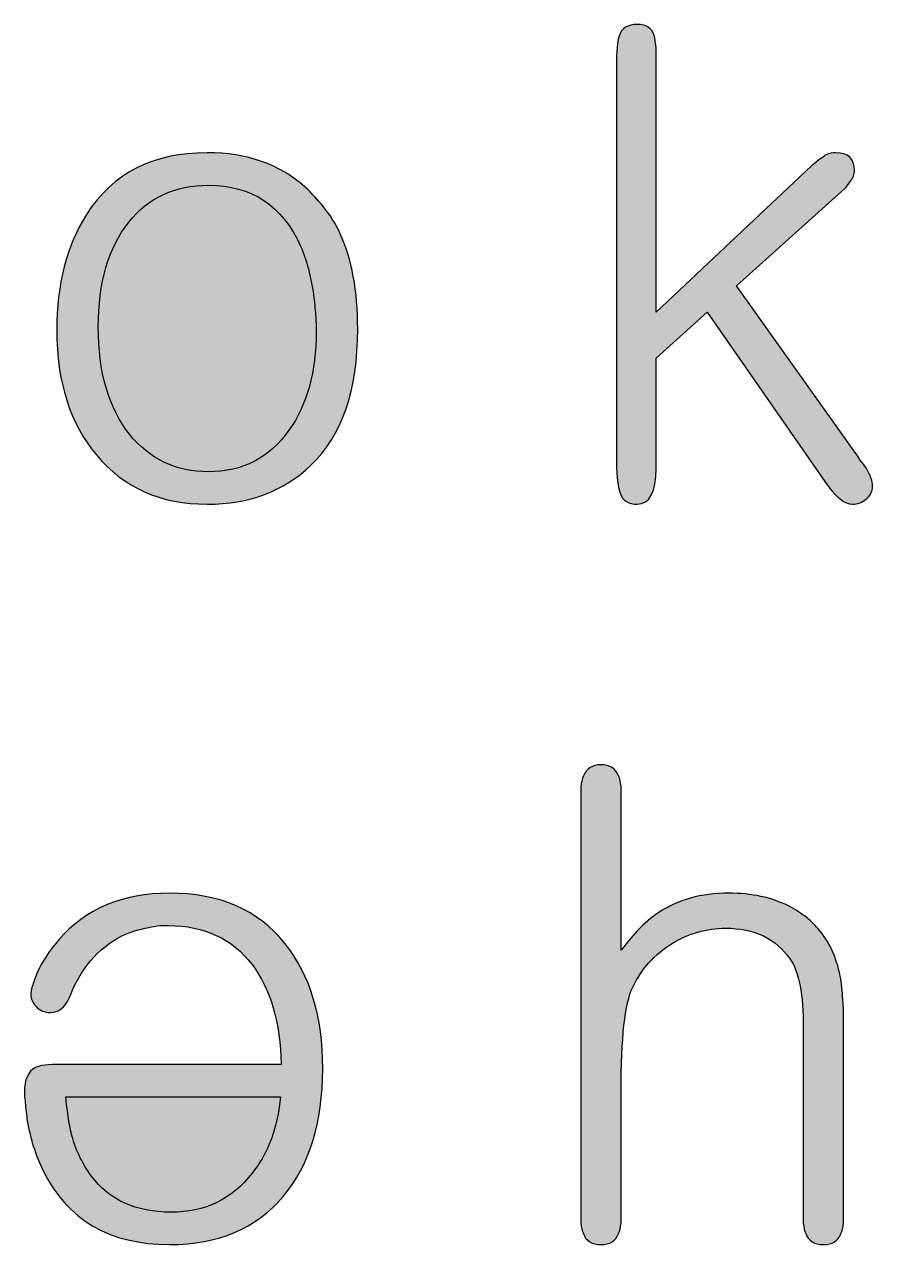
# Model space of a CAD drawing. Header units: centimetres. Extents: x -18.6 to 18.8, y -13 to 11.8.
# Drawn here: x -14.224 to -13.769, y -11.728 to -11.075 of the extents above; entities that cross this region are included whole.
import ezdxf

# ---------------------------------------------------------------- set-up
doc = ezdxf.new("R2010")
doc.units = ezdxf.units.CM
doc.header["$MEASUREMENT"] = 0
doc.layers.add('Layer 1', color=7, linetype='Continuous')

msp = doc.modelspace()

# ---------------------------------------------------------------- hatches: boundary and pattern name
at = {"layer": 'Layer 1', "true_color": 0x373435}
h = msp.add_hatch(color=250, dxfattribs=at)
edge = h.paths.add_edge_path()
edge.add_spline(control_points=[(-13.88502, -11.25345), (-13.88502, -11.25345), (-13.88502, -11.31248), (-13.88502, -11.31248), (-13.88502, -11.32522), (-13.8884, -11.33158), (-13.89511, -11.33158), (-13.89975, -11.33158), (-13.90276, -11.32974), (-13.90415, -11.32603), (-13.90507, -11.32395), (-13.90577, -11.31932), (-13.90623, -11.31214), (-13.90623, -11.31214), (-13.90623, -11.09717), (-13.90623, -11.09717), (-13.90623, -11.08883), (-13.90577, -11.08339), (-13.90485, -11.08084), (-13.90346, -11.07667), (-13.90022, -11.07459), (-13.89511, -11.07459), (-13.89024, -11.07459), (-13.88724, -11.07656), (-13.88608, -11.08049), (-13.88561, -11.08212), (-13.88527, -11.0842), (-13.88502, -11.08675), (-13.88502, -11.08675), (-13.88502, -11.22879), (-13.88502, -11.22879), (-13.88502, -11.22879), (-13.80163, -11.1503), (-13.80163, -11.1503), (-13.80116, -11.15007), (-13.79989, -11.14903), (-13.79781, -11.14717), (-13.79781, -11.14717), (-13.79536, -11.14544), (-13.79536, -11.14544), (-13.79467, -11.14498), (-13.7942, -11.14462), (-13.79397, -11.1444), (-13.79212, -11.1437), (-13.79039, -11.14335), (-13.78876, -11.14335), (-13.78204, -11.14335), (-13.77869, -11.14659), (-13.77869, -11.15308), (-13.77869, -11.15493), (-13.77938, -11.15678), (-13.78077, -11.15864), (-13.78077, -11.15864), (-13.78251, -11.16106), (-13.78251, -11.16106), (-13.78251, -11.16106), (-13.78321, -11.16177), (-13.78321, -11.16177), (-13.78321, -11.16177), (-13.78391, -11.16246), (-13.78391, -11.16246), (-13.78391, -11.16246), (-13.84195, -11.21455), (-13.84195, -11.21455), (-13.84195, -11.21455), (-13.77799, -11.3045), (-13.77799, -11.3045), (-13.77799, -11.3045), (-13.77695, -11.30589), (-13.77695, -11.30589), (-13.77695, -11.30589), (-13.77556, -11.30797), (-13.77556, -11.30797), (-13.7744, -11.3096), (-13.77336, -11.31098), (-13.77243, -11.31214), (-13.77012, -11.31608), (-13.76896, -11.31932), (-13.76896, -11.32187), (-13.76896, -11.32487), (-13.77024, -11.32731), (-13.77278, -11.32916), (-13.77487, -11.33078), (-13.77718, -11.33158), (-13.77972, -11.33158), (-13.78391, -11.33158), (-13.78842, -11.32811), (-13.79328, -11.32117), (-13.79328, -11.32117), (-13.85758, -11.22879), (-13.85758, -11.22879), (-13.85758, -11.22879), (-13.88502, -11.25345), (-13.88502, -11.25345)], knot_values=[0, 0, 0, 0, 0.032258, 0.032258, 0.032258, 0.064516, 0.064516, 0.064516, 0.096774, 0.096774, 0.096774, 0.129032, 0.129032, 0.129032, 0.16129, 0.16129, 0.16129, 0.193548, 0.193548, 0.193548, 0.225806, 0.225806, 0.225806, 0.258065, 0.258065, 0.258065, 0.290323, 0.290323, 0.290323, 0.322581, 0.322581, 0.322581, 0.354839, 0.354839, 0.354839, 0.387097, 0.387097, 0.387097, 0.419355, 0.419355, 0.419355, 0.451613, 0.451613, 0.451613, 0.483871, 0.483871, 0.483871, 0.516129, 0.516129, 0.516129, 0.548387, 0.548387, 0.548387, 0.580645, 0.580645, 0.580645, 0.612903, 0.612903, 0.612903, 0.645161, 0.645161, 0.645161, 0.677419, 0.677419, 0.677419, 0.709677, 0.709677, 0.709677, 0.741935, 0.741935, 0.741935, 0.774194, 0.774194, 0.774194, 0.806452, 0.806452, 0.806452, 0.83871, 0.83871, 0.83871, 0.870968, 0.870968, 0.870968, 0.903226, 0.903226, 0.903226, 0.935484, 0.935484, 0.935484, 0.967742, 0.967742, 0.967742, 1, 1, 1, 1], degree=3, periodic=1)
h = msp.add_hatch(color=250, dxfattribs=at)
edge = h.paths.add_edge_path()
edge.add_spline(control_points=[(-14.04489, -11.23782), (-14.04489, -11.27047), (-14.05324, -11.29477), (-14.06993, -11.31075), (-14.08452, -11.32464), (-14.10305, -11.33158), (-14.12553, -11.33158), (-14.15056, -11.33158), (-14.17036, -11.32279), (-14.18496, -11.30519), (-14.19909, -11.28829), (-14.20616, -11.26606), (-14.20616, -11.23851), (-14.20616, -11.21374), (-14.20083, -11.19301), (-14.19017, -11.17635), (-14.17626, -11.15435), (-14.15472, -11.14335), (-14.12553, -11.14335), (-14.10422, -11.14335), (-14.08672, -11.14949), (-14.07304, -11.16177), (-14.06935, -11.16524), (-14.06622, -11.16859), (-14.06367, -11.17183), (-14.05996, -11.17623), (-14.05683, -11.18121), (-14.05429, -11.18677), (-14.04803, -11.20019), (-14.04489, -11.21721), (-14.04489, -11.23782)], knot_values=[0, 0, 0, 0, 0.1, 0.1, 0.1, 0.2, 0.2, 0.2, 0.3, 0.3, 0.3, 0.4, 0.4, 0.4, 0.5, 0.5, 0.5, 0.6, 0.6, 0.6, 0.7, 0.7, 0.7, 0.8, 0.8, 0.8, 0.9, 0.9, 0.9, 1, 1, 1, 1], degree=3, periodic=1)
h = msp.add_hatch(color=250, dxfattribs=at)
edge = h.paths.add_edge_path()
edge.add_spline(control_points=[(-14.06714, -11.23887), (-14.06714, -11.23608), (-14.06725, -11.2333), (-14.06749, -11.23053), (-14.06772, -11.22682), (-14.06807, -11.22311), (-14.06853, -11.21941), (-14.06993, -11.20969), (-14.07224, -11.20101), (-14.07549, -11.19337), (-14.08521, -11.1716), (-14.10166, -11.16072), (-14.12484, -11.16072), (-14.14267, -11.16072), (-14.15693, -11.16732), (-14.16758, -11.18051), (-14.17848, -11.19417), (-14.18392, -11.21293), (-14.18392, -11.23677), (-14.18392, -11.26085), (-14.17836, -11.27995), (-14.16723, -11.29408), (-14.15635, -11.30751), (-14.14221, -11.31422), (-14.12484, -11.31422), (-14.10654, -11.31422), (-14.09217, -11.30682), (-14.08174, -11.292), (-14.07201, -11.27834), (-14.06714, -11.26063), (-14.06714, -11.23887)], knot_values=[0, 0, 0, 0, 0.1, 0.1, 0.1, 0.2, 0.2, 0.2, 0.3, 0.3, 0.3, 0.4, 0.4, 0.4, 0.5, 0.5, 0.5, 0.6, 0.6, 0.6, 0.7, 0.7, 0.7, 0.8, 0.8, 0.8, 0.9, 0.9, 0.9, 1, 1, 1, 1], degree=3, periodic=1)
h = msp.add_hatch(color=250, dxfattribs=at)
edge = h.paths.add_edge_path()
edge.add_spline(control_points=[(-13.78458, -11.71674), (-13.78481, -11.71906), (-13.78527, -11.7209), (-13.78597, -11.7223), (-13.78735, -11.72624), (-13.79048, -11.7282), (-13.79534, -11.7282), (-13.80022, -11.7282), (-13.80333, -11.72624), (-13.80473, -11.7223), (-13.80543, -11.7209), (-13.80588, -11.71906), (-13.80612, -11.71674), (-13.80612, -11.71674), (-13.80612, -11.6122), (-13.80612, -11.6122), (-13.80612, -11.59438), (-13.80843, -11.5821), (-13.81307, -11.57539), (-13.82071, -11.56428), (-13.8323, -11.55872), (-13.84783, -11.55872), (-13.85802, -11.55872), (-13.86763, -11.56149), (-13.87667, -11.56706), (-13.88594, -11.57284), (-13.89289, -11.5806), (-13.89752, -11.59033), (-13.90169, -11.59912), (-13.90378, -11.61764), (-13.90378, -11.64589), (-13.90378, -11.64589), (-13.90378, -11.71674), (-13.90378, -11.71674), (-13.90401, -11.71906), (-13.90447, -11.7209), (-13.90516, -11.7223), (-13.90655, -11.72624), (-13.90968, -11.7282), (-13.91456, -11.7282), (-13.91942, -11.7282), (-13.92254, -11.72624), (-13.92393, -11.7223), (-13.92463, -11.7209), (-13.92509, -11.71906), (-13.92532, -11.71674), (-13.92532, -11.71674), (-13.92532, -11.48301), (-13.92532, -11.48301), (-13.92509, -11.4807), (-13.92463, -11.47873), (-13.92393, -11.4771), (-13.92232, -11.47317), (-13.91919, -11.4712), (-13.91456, -11.4712), (-13.90968, -11.4712), (-13.90655, -11.47317), (-13.90516, -11.4771), (-13.90447, -11.47849), (-13.90401, -11.48034), (-13.90378, -11.48266), (-13.90378, -11.48266), (-13.90378, -11.57052), (-13.90378, -11.57052), (-13.90378, -11.57052), (-13.8996, -11.56532), (-13.8996, -11.56532), (-13.8996, -11.56532), (-13.89509, -11.56011), (-13.89509, -11.56011), (-13.89138, -11.55617), (-13.88756, -11.55293), (-13.88361, -11.55038), (-13.87343, -11.54344), (-13.86092, -11.53996), (-13.84609, -11.53996), (-13.8338, -11.53996), (-13.82303, -11.54228), (-13.81376, -11.54691), (-13.81028, -11.54876), (-13.80704, -11.55085), (-13.80404, -11.55317), (-13.80195, -11.55502), (-13.79998, -11.55699), (-13.79812, -11.55907), (-13.79234, -11.56555), (-13.7884, -11.574), (-13.78631, -11.58442), (-13.78561, -11.58836), (-13.78516, -11.59252), (-13.78492, -11.59693), (-13.78492, -11.59693), (-13.78458, -11.60214), (-13.78458, -11.60214), (-13.78458, -11.60214), (-13.78458, -11.71674), (-13.78458, -11.71674)], knot_values=[0, 0, 0, 0, 0.03125, 0.03125, 0.03125, 0.0625, 0.0625, 0.0625, 0.09375, 0.09375, 0.09375, 0.125, 0.125, 0.125, 0.15625, 0.15625, 0.15625, 0.1875, 0.1875, 0.1875, 0.21875, 0.21875, 0.21875, 0.25, 0.25, 0.25, 0.28125, 0.28125, 0.28125, 0.3125, 0.3125, 0.3125, 0.34375, 0.34375, 0.34375, 0.375, 0.375, 0.375, 0.40625, 0.40625, 0.40625, 0.4375, 0.4375, 0.4375, 0.46875, 0.46875, 0.46875, 0.5, 0.5, 0.5, 0.53125, 0.53125, 0.53125, 0.5625, 0.5625, 0.5625, 0.59375, 0.59375, 0.59375, 0.625, 0.625, 0.625, 0.65625, 0.65625, 0.65625, 0.6875, 0.6875, 0.6875, 0.71875, 0.71875, 0.71875, 0.75, 0.75, 0.75, 0.78125, 0.78125, 0.78125, 0.8125, 0.8125, 0.8125, 0.84375, 0.84375, 0.84375, 0.875, 0.875, 0.875, 0.90625, 0.90625, 0.90625, 0.9375, 0.9375, 0.9375, 0.96875, 0.96875, 0.96875, 1, 1, 1, 1], degree=3, periodic=1)
h = msp.add_hatch(color=250, dxfattribs=at)
edge = h.paths.add_edge_path()
edge.add_spline(control_points=[(-14.08588, -11.63165), (-14.08635, -11.60919), (-14.09157, -11.59136), (-14.10152, -11.57817), (-14.11218, -11.56428), (-14.12713, -11.55733), (-14.14636, -11.55733), (-14.14636, -11.55733), (-14.15088, -11.55733), (-14.15088, -11.55733), (-14.15297, -11.55756), (-14.15493, -11.55791), (-14.15678, -11.55838), (-14.16212, -11.5593), (-14.16698, -11.5608), (-14.17138, -11.56289), (-14.18412, -11.56936), (-14.19351, -11.58049), (-14.19953, -11.59623), (-14.20184, -11.60132), (-14.20521, -11.60386), (-14.20961, -11.60386), (-14.21262, -11.60386), (-14.21517, -11.60283), (-14.21725, -11.60075), (-14.21911, -11.59866), (-14.22003, -11.59646), (-14.22003, -11.59414), (-14.22003, -11.59322), (-14.2198, -11.59183), (-14.21934, -11.58998), (-14.21864, -11.58789), (-14.21783, -11.58557), (-14.21691, -11.58303), (-14.2139, -11.57654), (-14.20996, -11.57052), (-14.20508, -11.56497), (-14.19072, -11.5483), (-14.17092, -11.53996), (-14.14566, -11.53996), (-14.11879, -11.53996), (-14.09817, -11.54899), (-14.0838, -11.56706), (-14.07036, -11.58372), (-14.06365, -11.60607), (-14.06365, -11.63409), (-14.06365, -11.6628), (-14.07071, -11.68559), (-14.08484, -11.7025), (-14.09944, -11.71964), (-14.11972, -11.7282), (-14.14566, -11.7282), (-14.17788, -11.7282), (-14.20045, -11.715), (-14.21343, -11.68861), (-14.21761, -11.68027), (-14.22051, -11.67101), (-14.22213, -11.66082), (-14.22259, -11.65735), (-14.22294, -11.65411), (-14.22317, -11.6511), (-14.22339, -11.64994), (-14.22352, -11.6489), (-14.22352, -11.64798), (-14.22352, -11.64798), (-14.22352, -11.64659), (-14.22352, -11.64659), (-14.22352, -11.63987), (-14.22155, -11.63548), (-14.21761, -11.63338), (-14.21529, -11.63223), (-14.21066, -11.63165), (-14.2037, -11.63165), (-14.2037, -11.63165), (-14.08588, -11.63165), (-14.08588, -11.63165)], knot_values=[0, 0, 0, 0, 0.04, 0.04, 0.04, 0.08, 0.08, 0.08, 0.12, 0.12, 0.12, 0.16, 0.16, 0.16, 0.2, 0.2, 0.2, 0.24, 0.24, 0.24, 0.28, 0.28, 0.28, 0.32, 0.32, 0.32, 0.36, 0.36, 0.36, 0.4, 0.4, 0.4, 0.44, 0.44, 0.44, 0.48, 0.48, 0.48, 0.52, 0.52, 0.52, 0.56, 0.56, 0.56, 0.6, 0.6, 0.6, 0.64, 0.64, 0.64, 0.68, 0.68, 0.68, 0.72, 0.72, 0.72, 0.76, 0.76, 0.76, 0.8, 0.8, 0.8, 0.84, 0.84, 0.84, 0.88, 0.88, 0.88, 0.92, 0.92, 0.92, 0.96, 0.96, 0.96, 1, 1, 1, 1], degree=3, periodic=1)
h = msp.add_hatch(color=250, dxfattribs=at)
edge = h.paths.add_edge_path()
edge.add_spline(control_points=[(-14.20127, -11.64901), (-14.20127, -11.64901), (-14.20092, -11.65319), (-14.20092, -11.65319), (-14.20092, -11.65319), (-14.20023, -11.65804), (-14.20023, -11.65804), (-14.19976, -11.66175), (-14.19918, -11.66511), (-14.19849, -11.66812), (-14.1964, -11.67669), (-14.19282, -11.68444), (-14.18771, -11.69138), (-14.17799, -11.70435), (-14.16374, -11.71083), (-14.14496, -11.71083), (-14.12666, -11.71083), (-14.11218, -11.70389), (-14.10152, -11.69), (-14.0962, -11.68328), (-14.09238, -11.67599), (-14.09006, -11.66812), (-14.08843, -11.66325), (-14.08716, -11.65688), (-14.08623, -11.64901), (-14.08623, -11.64901), (-14.20127, -11.64901), (-14.20127, -11.64901)], knot_values=[0, 0, 0, 0, 0.111111, 0.111111, 0.111111, 0.222222, 0.222222, 0.222222, 0.333333, 0.333333, 0.333333, 0.444444, 0.444444, 0.444444, 0.555556, 0.555556, 0.555556, 0.666667, 0.666667, 0.666667, 0.777778, 0.777778, 0.777778, 0.888889, 0.888889, 0.888889, 1, 1, 1, 1], degree=3, periodic=1)

# ---------------------------------------------------------------- linework, layer by layer
at = {"layer": 'Layer 1', "color": 250}
for points, knots in [([(-13.88502, -11.25345), (-13.88502, -11.25345), (-13.88502, -11.31248), (-13.88502, -11.31248), (-13.88502, -11.32522), (-13.8884, -11.33158), (-13.89511, -11.33158), (-13.89975, -11.33158), (-13.90276, -11.32974), (-13.90415, -11.32603), (-13.90507, -11.32395), (-13.90577, -11.31932), (-13.90623, -11.31214), (-13.90623, -11.31214), (-13.90623, -11.09717), (-13.90623, -11.09717), (-13.90623, -11.08883), (-13.90577, -11.08339), (-13.90485, -11.08084), (-13.90346, -11.07667), (-13.90022, -11.07459), (-13.89511, -11.07459), (-13.89024, -11.07459), (-13.88724, -11.07656), (-13.88608, -11.08049), (-13.88561, -11.08212), (-13.88527, -11.0842), (-13.88502, -11.08675), (-13.88502, -11.08675), (-13.88502, -11.22879), (-13.88502, -11.22879), (-13.88502, -11.22879), (-13.80163, -11.1503), (-13.80163, -11.1503), (-13.80116, -11.15007), (-13.79989, -11.14903), (-13.79781, -11.14717), (-13.79781, -11.14717), (-13.79536, -11.14544), (-13.79536, -11.14544), (-13.79467, -11.14498), (-13.7942, -11.14462), (-13.79397, -11.1444), (-13.79212, -11.1437), (-13.79039, -11.14335), (-13.78876, -11.14335), (-13.78204, -11.14335), (-13.77869, -11.14659), (-13.77869, -11.15308), (-13.77869, -11.15493), (-13.77938, -11.15678), (-13.78077, -11.15864), (-13.78077, -11.15864), (-13.78251, -11.16106), (-13.78251, -11.16106), (-13.78251, -11.16106), (-13.78321, -11.16177), (-13.78321, -11.16177), (-13.78321, -11.16177), (-13.78391, -11.16246), (-13.78391, -11.16246), (-13.78391, -11.16246), (-13.84195, -11.21455), (-13.84195, -11.21455), (-13.84195, -11.21455), (-13.77799, -11.3045), (-13.77799, -11.3045), (-13.77799, -11.3045), (-13.77695, -11.30589), (-13.77695, -11.30589), (-13.77695, -11.30589), (-13.77556, -11.30797), (-13.77556, -11.30797), (-13.7744, -11.3096), (-13.77336, -11.31098), (-13.77243, -11.31214), (-13.77012, -11.31608), (-13.76896, -11.31932), (-13.76896, -11.32187), (-13.76896, -11.32487), (-13.77024, -11.32731), (-13.77278, -11.32916), (-13.77487, -11.33078), (-13.77718, -11.33158), (-13.77972, -11.33158), (-13.78391, -11.33158), (-13.78842, -11.32811), (-13.79328, -11.32117), (-13.79328, -11.32117), (-13.85758, -11.22879), (-13.85758, -11.22879), (-13.85758, -11.22879), (-13.88502, -11.25345), (-13.88502, -11.25345)], [0, 0, 0, 0, 0.032258, 0.032258, 0.032258, 0.064516, 0.064516, 0.064516, 0.096774, 0.096774, 0.096774, 0.129032, 0.129032, 0.129032, 0.16129, 0.16129, 0.16129, 0.193548, 0.193548, 0.193548, 0.225806, 0.225806, 0.225806, 0.258065, 0.258065, 0.258065, 0.290323, 0.290323, 0.290323, 0.322581, 0.322581, 0.322581, 0.354839, 0.354839, 0.354839, 0.387097, 0.387097, 0.387097, 0.419355, 0.419355, 0.419355, 0.451613, 0.451613, 0.451613, 0.483871, 0.483871, 0.483871, 0.516129, 0.516129, 0.516129, 0.548387, 0.548387, 0.548387, 0.580645, 0.580645, 0.580645, 0.612903, 0.612903, 0.612903, 0.645161, 0.645161, 0.645161, 0.677419, 0.677419, 0.677419, 0.709677, 0.709677, 0.709677, 0.741935, 0.741935, 0.741935, 0.774194, 0.774194, 0.774194, 0.806452, 0.806452, 0.806452, 0.83871, 0.83871, 0.83871, 0.870968, 0.870968, 0.870968, 0.903226, 0.903226, 0.903226, 0.935484, 0.935484, 0.935484, 0.967742, 0.967742, 0.967742, 1, 1, 1, 1]), ([(-14.04489, -11.23782), (-14.04489, -11.27047), (-14.05324, -11.29477), (-14.06993, -11.31075), (-14.08452, -11.32464), (-14.10305, -11.33158), (-14.12553, -11.33158), (-14.15056, -11.33158), (-14.17036, -11.32279), (-14.18496, -11.30519), (-14.19909, -11.28829), (-14.20616, -11.26606), (-14.20616, -11.23851), (-14.20616, -11.21374), (-14.20083, -11.19301), (-14.19017, -11.17635), (-14.17626, -11.15435), (-14.15472, -11.14335), (-14.12553, -11.14335), (-14.10422, -11.14335), (-14.08672, -11.14949), (-14.07304, -11.16177), (-14.06935, -11.16524), (-14.06622, -11.16859), (-14.06367, -11.17183), (-14.05996, -11.17623), (-14.05683, -11.18121), (-14.05429, -11.18677), (-14.04803, -11.20019), (-14.04489, -11.21721), (-14.04489, -11.23782)], [0, 0, 0, 0, 0.1, 0.1, 0.1, 0.2, 0.2, 0.2, 0.3, 0.3, 0.3, 0.4, 0.4, 0.4, 0.5, 0.5, 0.5, 0.6, 0.6, 0.6, 0.7, 0.7, 0.7, 0.8, 0.8, 0.8, 0.9, 0.9, 0.9, 1, 1, 1, 1]), ([(-14.06714, -11.23887), (-14.06714, -11.23608), (-14.06725, -11.2333), (-14.06749, -11.23053), (-14.06772, -11.22682), (-14.06807, -11.22311), (-14.06853, -11.21941), (-14.06993, -11.20969), (-14.07224, -11.20101), (-14.07549, -11.19337), (-14.08521, -11.1716), (-14.10166, -11.16072), (-14.12484, -11.16072), (-14.14267, -11.16072), (-14.15693, -11.16732), (-14.16758, -11.18051), (-14.17848, -11.19417), (-14.18392, -11.21293), (-14.18392, -11.23677), (-14.18392, -11.26085), (-14.17836, -11.27995), (-14.16723, -11.29408), (-14.15635, -11.30751), (-14.14221, -11.31422), (-14.12484, -11.31422), (-14.10654, -11.31422), (-14.09217, -11.30682), (-14.08174, -11.292), (-14.07201, -11.27834), (-14.06714, -11.26063), (-14.06714, -11.23887)], [0, 0, 0, 0, 0.1, 0.1, 0.1, 0.2, 0.2, 0.2, 0.3, 0.3, 0.3, 0.4, 0.4, 0.4, 0.5, 0.5, 0.5, 0.6, 0.6, 0.6, 0.7, 0.7, 0.7, 0.8, 0.8, 0.8, 0.9, 0.9, 0.9, 1, 1, 1, 1]), ([(-13.78458, -11.71674), (-13.78481, -11.71906), (-13.78527, -11.7209), (-13.78597, -11.7223), (-13.78735, -11.72624), (-13.79048, -11.7282), (-13.79534, -11.7282), (-13.80022, -11.7282), (-13.80333, -11.72624), (-13.80473, -11.7223), (-13.80543, -11.7209), (-13.80588, -11.71906), (-13.80612, -11.71674), (-13.80612, -11.71674), (-13.80612, -11.6122), (-13.80612, -11.6122), (-13.80612, -11.59438), (-13.80843, -11.5821), (-13.81307, -11.57539), (-13.82071, -11.56428), (-13.8323, -11.55872), (-13.84783, -11.55872), (-13.85802, -11.55872), (-13.86763, -11.56149), (-13.87667, -11.56706), (-13.88594, -11.57284), (-13.89289, -11.5806), (-13.89752, -11.59033), (-13.90169, -11.59912), (-13.90378, -11.61764), (-13.90378, -11.64589), (-13.90378, -11.64589), (-13.90378, -11.71674), (-13.90378, -11.71674), (-13.90401, -11.71906), (-13.90447, -11.7209), (-13.90516, -11.7223), (-13.90655, -11.72624), (-13.90968, -11.7282), (-13.91456, -11.7282), (-13.91942, -11.7282), (-13.92254, -11.72624), (-13.92393, -11.7223), (-13.92463, -11.7209), (-13.92509, -11.71906), (-13.92532, -11.71674), (-13.92532, -11.71674), (-13.92532, -11.48301), (-13.92532, -11.48301), (-13.92509, -11.4807), (-13.92463, -11.47873), (-13.92393, -11.4771), (-13.92232, -11.47317), (-13.91919, -11.4712), (-13.91456, -11.4712), (-13.90968, -11.4712), (-13.90655, -11.47317), (-13.90516, -11.4771), (-13.90447, -11.47849), (-13.90401, -11.48034), (-13.90378, -11.48266), (-13.90378, -11.48266), (-13.90378, -11.57052), (-13.90378, -11.57052), (-13.90378, -11.57052), (-13.8996, -11.56532), (-13.8996, -11.56532), (-13.8996, -11.56532), (-13.89509, -11.56011), (-13.89509, -11.56011), (-13.89138, -11.55617), (-13.88756, -11.55293), (-13.88361, -11.55038), (-13.87343, -11.54344), (-13.86092, -11.53996), (-13.84609, -11.53996), (-13.8338, -11.53996), (-13.82303, -11.54228), (-13.81376, -11.54691), (-13.81028, -11.54876), (-13.80704, -11.55085), (-13.80404, -11.55317), (-13.80195, -11.55502), (-13.79998, -11.55699), (-13.79812, -11.55907), (-13.79234, -11.56555), (-13.7884, -11.574), (-13.78631, -11.58442), (-13.78561, -11.58836), (-13.78516, -11.59252), (-13.78492, -11.59693), (-13.78492, -11.59693), (-13.78458, -11.60214), (-13.78458, -11.60214), (-13.78458, -11.60214), (-13.78458, -11.71674), (-13.78458, -11.71674)], [0, 0, 0, 0, 0.03125, 0.03125, 0.03125, 0.0625, 0.0625, 0.0625, 0.09375, 0.09375, 0.09375, 0.125, 0.125, 0.125, 0.15625, 0.15625, 0.15625, 0.1875, 0.1875, 0.1875, 0.21875, 0.21875, 0.21875, 0.25, 0.25, 0.25, 0.28125, 0.28125, 0.28125, 0.3125, 0.3125, 0.3125, 0.34375, 0.34375, 0.34375, 0.375, 0.375, 0.375, 0.40625, 0.40625, 0.40625, 0.4375, 0.4375, 0.4375, 0.46875, 0.46875, 0.46875, 0.5, 0.5, 0.5, 0.53125, 0.53125, 0.53125, 0.5625, 0.5625, 0.5625, 0.59375, 0.59375, 0.59375, 0.625, 0.625, 0.625, 0.65625, 0.65625, 0.65625, 0.6875, 0.6875, 0.6875, 0.71875, 0.71875, 0.71875, 0.75, 0.75, 0.75, 0.78125, 0.78125, 0.78125, 0.8125, 0.8125, 0.8125, 0.84375, 0.84375, 0.84375, 0.875, 0.875, 0.875, 0.90625, 0.90625, 0.90625, 0.9375, 0.9375, 0.9375, 0.96875, 0.96875, 0.96875, 1, 1, 1, 1]), ([(-14.08588, -11.63165), (-14.08635, -11.60919), (-14.09157, -11.59136), (-14.10152, -11.57817), (-14.11218, -11.56428), (-14.12713, -11.55733), (-14.14636, -11.55733), (-14.14636, -11.55733), (-14.15088, -11.55733), (-14.15088, -11.55733), (-14.15297, -11.55756), (-14.15493, -11.55791), (-14.15678, -11.55838), (-14.16212, -11.5593), (-14.16698, -11.5608), (-14.17138, -11.56289), (-14.18412, -11.56936), (-14.19351, -11.58049), (-14.19953, -11.59623), (-14.20184, -11.60132), (-14.20521, -11.60386), (-14.20961, -11.60386), (-14.21262, -11.60386), (-14.21517, -11.60283), (-14.21725, -11.60075), (-14.21911, -11.59866), (-14.22003, -11.59646), (-14.22003, -11.59414), (-14.22003, -11.59322), (-14.2198, -11.59183), (-14.21934, -11.58998), (-14.21864, -11.58789), (-14.21783, -11.58557), (-14.21691, -11.58303), (-14.2139, -11.57654), (-14.20996, -11.57052), (-14.20508, -11.56497), (-14.19072, -11.5483), (-14.17092, -11.53996), (-14.14566, -11.53996), (-14.11879, -11.53996), (-14.09817, -11.54899), (-14.0838, -11.56706), (-14.07036, -11.58372), (-14.06365, -11.60607), (-14.06365, -11.63409), (-14.06365, -11.6628), (-14.07071, -11.68559), (-14.08484, -11.7025), (-14.09944, -11.71964), (-14.11972, -11.7282), (-14.14566, -11.7282), (-14.17788, -11.7282), (-14.20045, -11.715), (-14.21343, -11.68861), (-14.21761, -11.68027), (-14.22051, -11.67101), (-14.22213, -11.66082), (-14.22259, -11.65735), (-14.22294, -11.65411), (-14.22317, -11.6511), (-14.22339, -11.64994), (-14.22352, -11.6489), (-14.22352, -11.64798), (-14.22352, -11.64798), (-14.22352, -11.64659), (-14.22352, -11.64659), (-14.22352, -11.63987), (-14.22155, -11.63548), (-14.21761, -11.63338), (-14.21529, -11.63223), (-14.21066, -11.63165), (-14.2037, -11.63165), (-14.2037, -11.63165), (-14.08588, -11.63165), (-14.08588, -11.63165)], [0, 0, 0, 0, 0.04, 0.04, 0.04, 0.08, 0.08, 0.08, 0.12, 0.12, 0.12, 0.16, 0.16, 0.16, 0.2, 0.2, 0.2, 0.24, 0.24, 0.24, 0.28, 0.28, 0.28, 0.32, 0.32, 0.32, 0.36, 0.36, 0.36, 0.4, 0.4, 0.4, 0.44, 0.44, 0.44, 0.48, 0.48, 0.48, 0.52, 0.52, 0.52, 0.56, 0.56, 0.56, 0.6, 0.6, 0.6, 0.64, 0.64, 0.64, 0.68, 0.68, 0.68, 0.72, 0.72, 0.72, 0.76, 0.76, 0.76, 0.8, 0.8, 0.8, 0.84, 0.84, 0.84, 0.88, 0.88, 0.88, 0.92, 0.92, 0.92, 0.96, 0.96, 0.96, 1, 1, 1, 1]), ([(-14.20127, -11.64901), (-14.20127, -11.64901), (-14.20092, -11.65319), (-14.20092, -11.65319), (-14.20092, -11.65319), (-14.20023, -11.65804), (-14.20023, -11.65804), (-14.19976, -11.66175), (-14.19918, -11.66511), (-14.19849, -11.66812), (-14.1964, -11.67669), (-14.19282, -11.68444), (-14.18771, -11.69138), (-14.17799, -11.70435), (-14.16374, -11.71083), (-14.14496, -11.71083), (-14.12666, -11.71083), (-14.11218, -11.70389), (-14.10152, -11.69), (-14.0962, -11.68328), (-14.09238, -11.67599), (-14.09006, -11.66812), (-14.08843, -11.66325), (-14.08716, -11.65688), (-14.08623, -11.64901), (-14.08623, -11.64901), (-14.20127, -11.64901), (-14.20127, -11.64901)], [0, 0, 0, 0, 0.111111, 0.111111, 0.111111, 0.222222, 0.222222, 0.222222, 0.333333, 0.333333, 0.333333, 0.444444, 0.444444, 0.444444, 0.555556, 0.555556, 0.555556, 0.666667, 0.666667, 0.666667, 0.777778, 0.777778, 0.777778, 0.888889, 0.888889, 0.888889, 1, 1, 1, 1])]:
    msp.add_open_spline(points, degree=3, knots=knots, dxfattribs=at)

doc.saveas('drawing.dxf')
